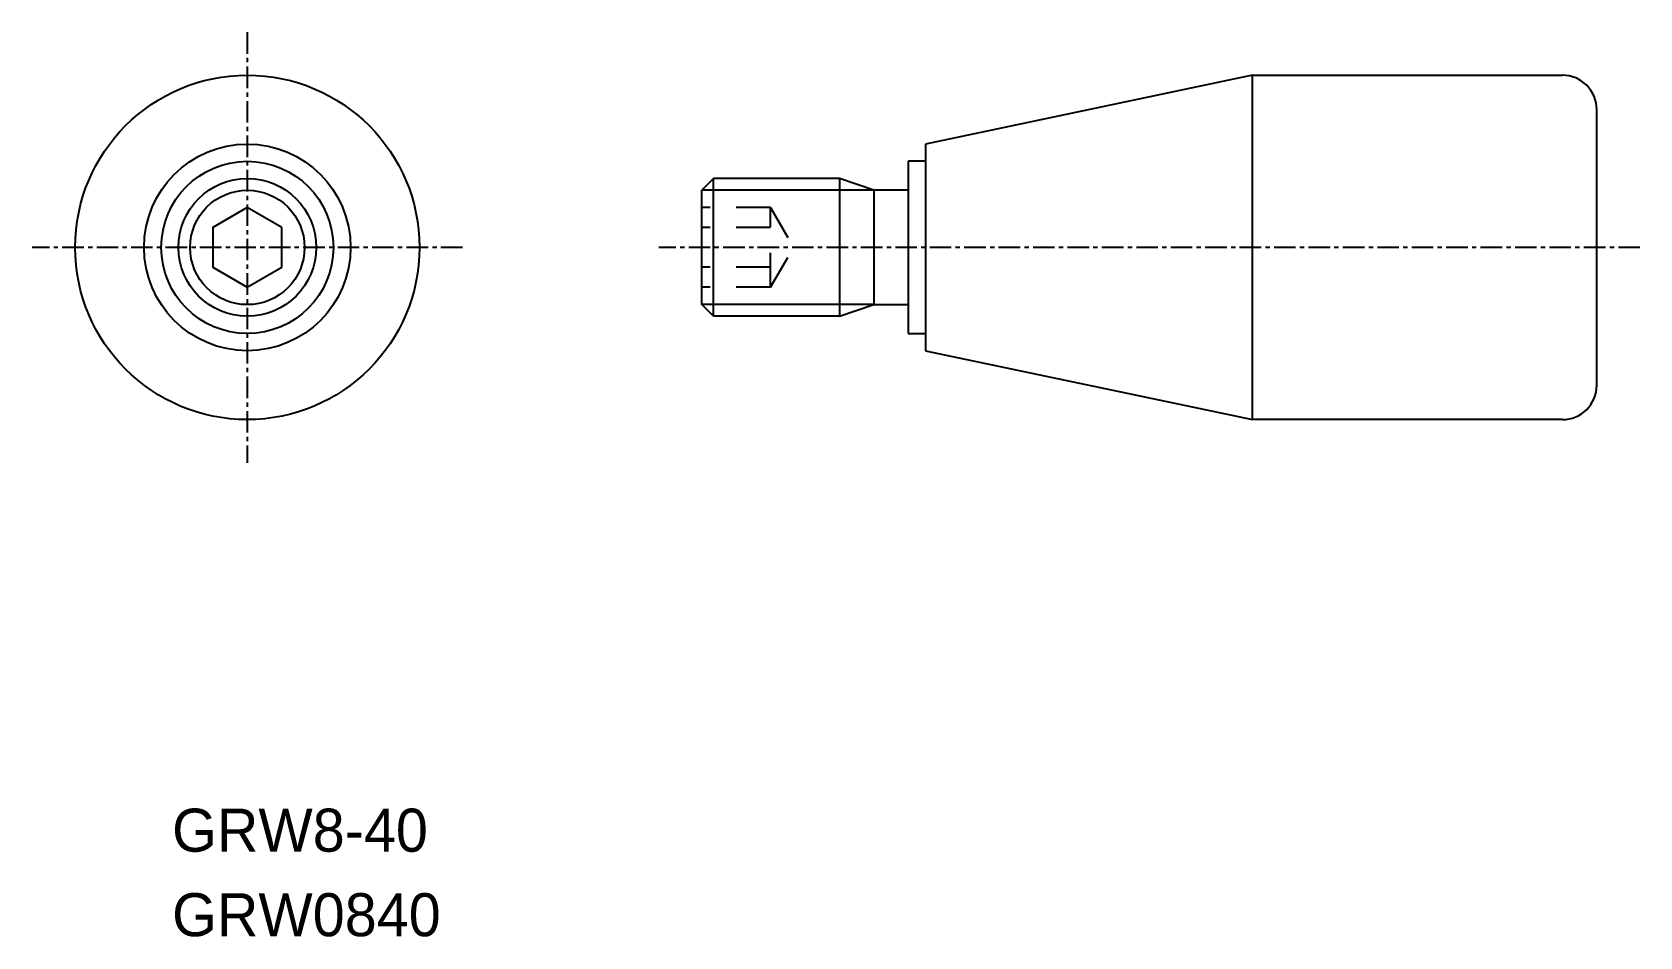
# Model space of a CAD drawing. Extents: x -8.1 to 85.3, y 0 to 52.5.
import ezdxf

# ---------------------------------------------------------------- set-up
doc = ezdxf.new("R2010")
doc.units = 0
doc.linetypes.add('CENTER', pattern=[2, 1.25, -0.25, 0.25, -0.25])
doc.linetypes.add('DASHED', pattern=[3.5, 2, -1.5])
doc.layers.get('0').update_dxf_attribs({"linetype": 'CONTINUOUS'})
doc.layers.add('CENTER', color=1, linetype='CENTER')

msp = doc.modelspace()

# ---------------------------------------------------------------- linework, layer by layer
at = {"color": 7, "linetype": 'CONTINUOUS'}
for p, q in [((62.769, 50), (43.769, 46)), ((62.769, 30), (62.769, 50)), ((62.769, 50), (80.769, 50)), ((82.769, 32), (82.769, 48)), ((43.769, 46), (43.769, 34)), ((42.769, 45), (42.769, 35)), ((43.769, 45), (42.769, 45)), ((31.445, 44), (30.769, 43.324)), ((38.769, 44), (31.445, 44)), ((31.445, 36), (31.445, 44)), ((38.769, 44), (38.769, 36)), ((40.769, 43.324), (38.769, 44)), ((30.769, 36.677), (30.769, 43.324)), ((42.769, 43.324), (40.769, 43.324)), ((40.769, 43.324), (40.769, 36.677)), ((31.445, 36), (30.769, 36.677)), ((38.769, 36), (40.769, 36.677)), ((40.769, 36.677), (42.769, 36.677)), ((38.769, 36), (31.445, 36)), ((42.769, 35), (43.769, 35)), ((43.769, 34), (62.769, 30)), ((80.769, 30), (62.769, 30))]:
    msp.add_line(p, q, dxfattribs=at)
at = {"color": 3, "linetype": 'CONTINUOUS'}
for p, q in [((40.769, 43.324), (30.769, 43.324)), ((40.769, 36.677), (30.769, 36.677))]:
    msp.add_line(p, q, dxfattribs=at)
at = {"color": 3, "linetype": 'DASHED'}
for p, q in [((34.769, 42.309), (30.769, 42.309)), ((34.769, 37.691), (34.769, 42.309)), ((34.769, 42.309), (36.102, 40)), ((34.769, 41.155), (30.769, 41.155)), ((34.769, 37.691), (36.102, 40)), ((34.769, 38.845), (30.769, 38.845)), ((34.769, 37.691), (30.769, 37.691))]:
    msp.add_line(p, q, dxfattribs=at)
at = {"color": 7, "linetype": 'CONTINUOUS'}
msp.add_lwpolyline([(6.371, 41.155), (4.371, 42.309), (2.371, 41.155), (2.371, 38.845), (4.371, 37.691), (6.371, 38.845)], close=True, dxfattribs=at)
for radius in [10, 6, 5, 4]:
    msp.add_circle((4.371, 40), radius, dxfattribs=at)
at = {"color": 3, "linetype": 'CONTINUOUS'}
msp.add_circle((4.371, 40), 3.324, dxfattribs=at)
at = {"color": 7, "linetype": 'CONTINUOUS'}
for centre, start, end in [((80.769, 48), 0, 90), ((80.769, 32), 270, 0)]:
    msp.add_arc(centre, 2, start, end, dxfattribs=at)
at = {"layer": 'CENTER', "color": 1, "linetype": 'CENTER'}
for p, q in [((4.371, 52.5), (4.371, 27.5)), ((16.871, 40), (-8.129, 40)), ((85.269, 40), (28.269, 40))]:
    msp.add_line(p, q, dxfattribs=at)

# ---------------------------------------------------------------- texts
for s, p in [('GRW8-40', (0, 4.908)), ('GRW0840', (0, 0))]:
    msp.add_text(s, height=2.5).set_placement(p)

doc.saveas('drawing.dxf')
